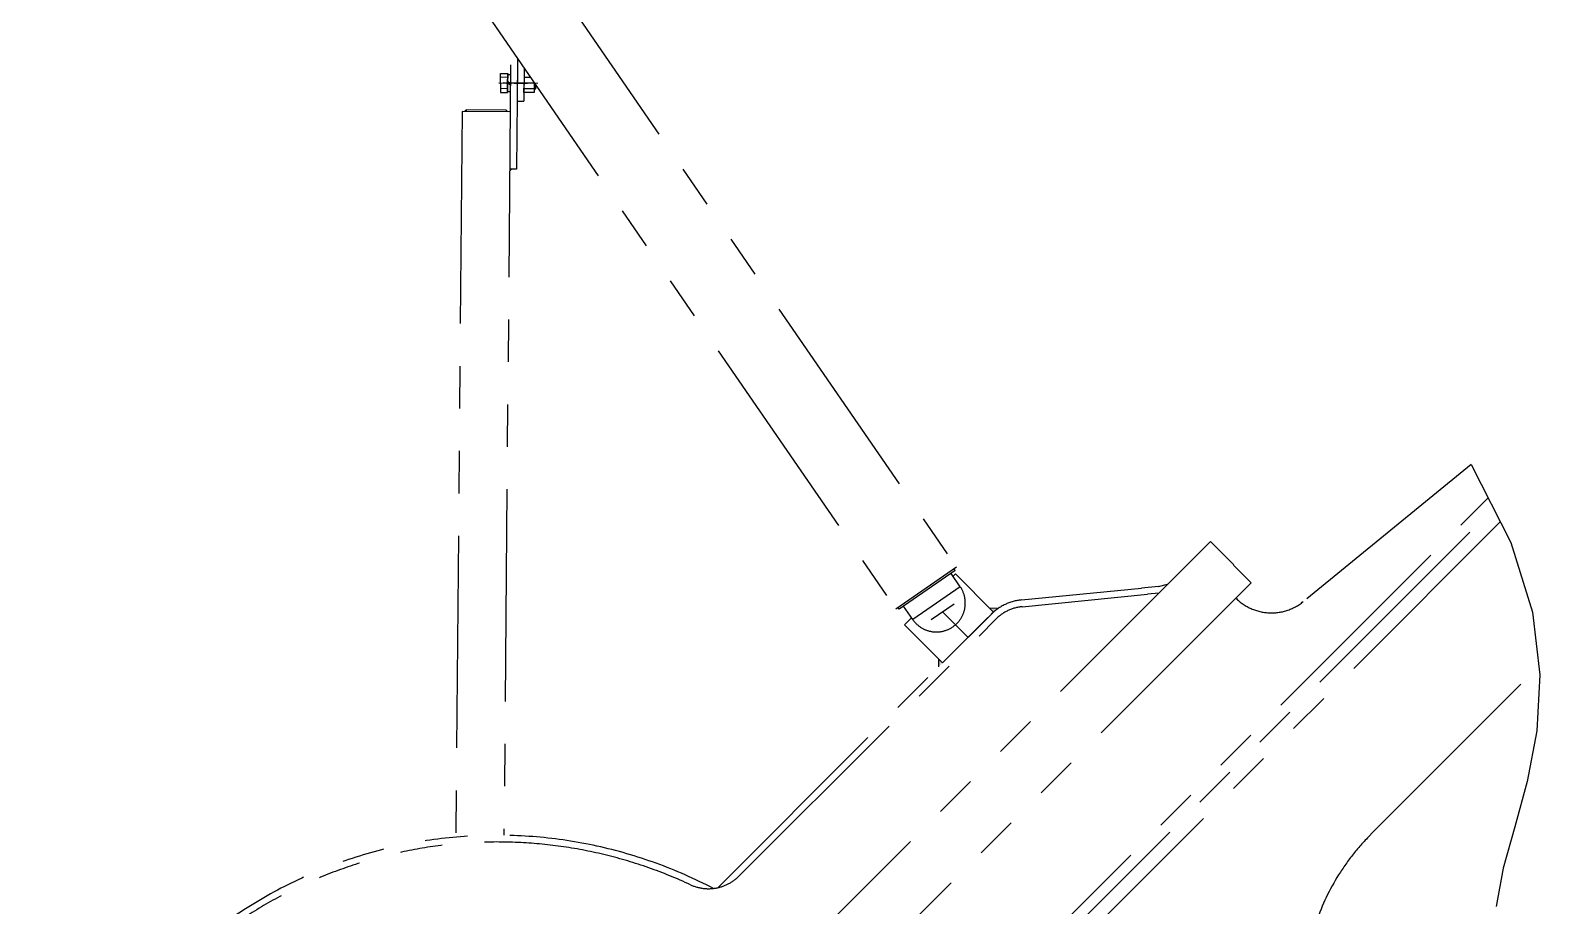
# Model space of a CAD drawing. Header units: millimetres. Extents: x -18 to 16800, y -464 to 11880.
# Drawn here: x 12434 to 15102, y 8609 to 10157 of the extents above; entities that cross this region are included whole.
import ezdxf

# ---------------------------------------------------------------- set-up
doc = ezdxf.new("R2010")
doc.units = ezdxf.units.MM
doc.header["$LTSCALE"] = 400
doc.linetypes.add('G', pattern=[2, 1.25, -0.25, 0.25, -0.25])
doc.linetypes.add('K', pattern=[2.5, 1.25, -0.25, 0.25, -0.25, 0.25, -0.25])
for name, color, linetype in [('01', 7, 'Continuous'), ('02', 1, 'Continuous'), ('05', 4, 'G'), ('07', 6, 'K')]:
    doc.layers.add(name, color=color, linetype=linetype)

# ---------------------------------------------------------------- blocks, each defined once
blk = doc.blocks.new('*U13')
at = {"layer": '01'}
for p, q in [((-15.1, 5), (-15.1, 0)), ((0, 5), (-15.1, 5)), ((-15.1, 0), (0, 0)), ((0, 0), (-2.9, 5)), ((0, 5), (2.9, 0)), ((0, 5), (15.1, 5)), ((15.1, 0), (0, 0)), ((15.1, 5), (15.1, 0))]:
    blk.add_line(p, q, dxfattribs=at)
at = {"layer": '05'}
blk.add_line((0, 7.1), (0, -2.1), dxfattribs=at)
blk = doc.blocks.new('Q7')
at = {"layer": '07', "linetype": 'K', "ltscale": 0.75}
h = blk.add_hatch(color=6, dxfattribs=at)
h.paths.add_polyline_path([(51448, 1660.2), (51448, 1657.2), (51451, 1657.2)])
h.paths.add_polyline_path([(51377, 1660.8), (51374, 1657.8), (51377, 1657.8)])
h.paths.add_polyline_path([(51457.1, 1556.1), (51454.1, 1556.1), (51454.1, 1553.1)])
h = blk.add_hatch(color=6, dxfattribs=at)
h.paths.add_polyline_path([(52212.1, 676.3), (52212, 690.6), (52219.2, 683.4)])
h.paths.add_polyline_path([(52316.2, 780.2, 0.010476), (52313.2, 777.3), (52309, 773.2), (52301.8, 780.4)])
at = {"layer": '07', "color": 6, "linetype": 'K', "ltscale": 0.75}
for p, q in [((51080.3, 2544.9), (52243.7, 852.2)), ((50973.2, 2471.3), (52136.6, 778.5)), ((51455.7, 1740.1), (51443.9, 378.6)), ((51467.7, 1740), (51466.1, 1556)), ((51467.8, 1751.6), (51467.2, 1676)), ((51479.7, 1734.4), (51479.2, 1675.9)), ((51434.9, 1708.3), (51504, 1707.7)), ((51438, 1708.3), (51437.8, 1691.5)), ((51438, 1708.3), (51438.1, 1725.1)), ((51450.5, 1718.2), (51438, 1718.3)), ((51438.1, 1725.1), (51450.6, 1724.9)), ((51478.8, 1707.9), (51442.3, 1708.3)), ((51450.3, 1691.4), (51450.5, 1708.2)), ((51450.6, 1724.9), (51450.5, 1708.2)), ((51455.3, 1691.4), (51455.5, 1708.1)), ((51455.6, 1724.9), (51455.5, 1708.1)), ((51461.9, 1708.1), (51485.3, 1707.9)), ((51498.5, 1707.8), (51478.4, 1707.9)), ((51479.3, 1691.5), (51479.5, 1707.9)), ((51479.6, 1724.4), (51479.5, 1707.9)), ((51491, 1717.8), (51479.5, 1717.9)), ((51497.5, 1707.8), (51497.3, 1691.3)), ((51437.8, 1691.5), (51450.3, 1691.4)), ((51450.4, 1698.2), (51437.9, 1698.3)), ((51497.3, 1691.3), (51479.3, 1691.5)), ((51497.4, 1697.8), (51479.4, 1697.9)), ((51497.4, 1697.8), (51500.4, 1697.7)), ((51500.4, 1697.7), (51500.4, 1704.2)), ((51370, 1657.9), (51358.8, 375.4)), ((51370, 1657.9), (51358.8, 375.4)), ((51455, 1657.1), (51370, 1657.9)), ((51374, 1657.8), (51377, 1660.8)), ((51448, 1660.2), (51377, 1660.8)), ((51377, 1660.8), (51377, 1657.8)), ((51448, 1660.2), (51448, 1657.2)), ((51451, 1657.2), (51448, 1660.2)), ((51467.2, 1676), (51479.2, 1675.9)), ((51466.1, 1556), (51454.1, 1556.1)), ((51457.1, 1556.1), (51454.1, 1553.1)), ((53153.3, 1033.7), (52856.6, 791.8)), ((52286.4, 78.2), (53183.2, 974.9)), ((51825.3, -411.3), (53192.7, 956.2)), ((51885, -387), (53204.7, 932.7)), ((52692.5, 897.9), (51551.6, -243.1)), ((52692.5, 897.9), (52733.8, 856.5)), ((52733.5, 856.1), (52764.6, 825)), ((52243.7, 852.2), (52136.6, 778.5)), ((52241.6, 846.5), (52142.7, 778.5)), ((52250.3, 817.9), (52234.2, 841.4)), ((52241.7, 840.5), (52237.6, 836.4)), ((52241.6, 846.5), (52239.6, 849.3)), ((52241.7, 840.5), (52309, 773.2)), ((52764.6, 825), (51624, -315.5)), ((52250.3, 817.9), (52166.3, 760.1)), ((52600.7, 818.5), (52570.4, 815.5)), ((52601.1, 806.5), (52581.3, 804.5)), ((52600.7, 818.5), (52616.9, 822.3)), ((52142.7, 778.5), (52140.7, 781.4)), ((52166.3, 760.1), (52150.1, 783.6)), ((52239.4, 787.3), (52198.7, 759.3)), ((52301.8, 780.4), (52316.1, 780.3)), ((51821.8, 286), (52305, 769.2)), ((51859.3, 306.5), (52313.5, 760.7)), ((52164.2, 763), (52151.9, 750.7)), ((52151.9, 750.7), (52219.2, 683.4)), ((52219.1, 773.3), (52264.1, 728.3)), ((52309, 773.2), (52219.2, 683.4)), ((52212, 690.6), (52212.1, 676.3)), ((52976.1, 380.3), (53272.8, 677.1))]:
    blk.add_line(p, q, dxfattribs=at)
at = {"layer": '07', "color": 6, "linetype": 'K'}
for p, q in [((52358.6, 794.5), (52570.4, 815.5)), ((52359.8, 782.6), (52581.3, 804.5))]:
    blk.add_line(p, q, dxfattribs=at)
at = {"layer": '07', "color": 6, "linetype": 'K', "ltscale": 0.75}
for centre, radius, start, end in [((52208.3, 789), 51, 214.5, 34.5), ((52367.2, 707), 88, 95.65, 135), ((52367.2, 707), 76, 95.65, 135), ((52800.3, 860.7), 89, 225, 309.1989), ((51431.7, -446.4), 825, 62.3909, 183.3341), ((53263.2, 93.2), 406, 135, 186.4896), ((51431.7, -446.4), 813, 65.1334, 151.3806), ((51805.5, 360.2), 76, 245.1334, 315)]:
    blk.add_arc(centre, radius, start, end, dxfattribs=at)
at = {"layer": '07', "color": 6, "linetype": 'K', "ltscale": 0.75, "xscale": -0.9999999999999999, "rotation": 89.4999999999318}
blk.add_blockref('*U13', (51455.5, 1708.1), dxfattribs=at)

msp = doc.modelspace()

# ---------------------------------------------------------------- linework, layer by layer
at = {"layer": '02'}
msp.add_lwpolyline([(14980.8, 9389.1), (15050.7, 9251.6), (15088.9, 9128.3), (15102.1, 9017.6), (15096.9, 8918.4), (15079.9, 8829.1), (15057.8, 8748.6), (15037.3, 8675.5), (15025, 8608.3)], dxfattribs=at)

# ---------------------------------------------------------------- block references
at = {"layer": '05'}
msp.add_blockref('Q7', (-38172.5, 8355.3), dxfattribs=at)

doc.saveas('drawing.dxf')
